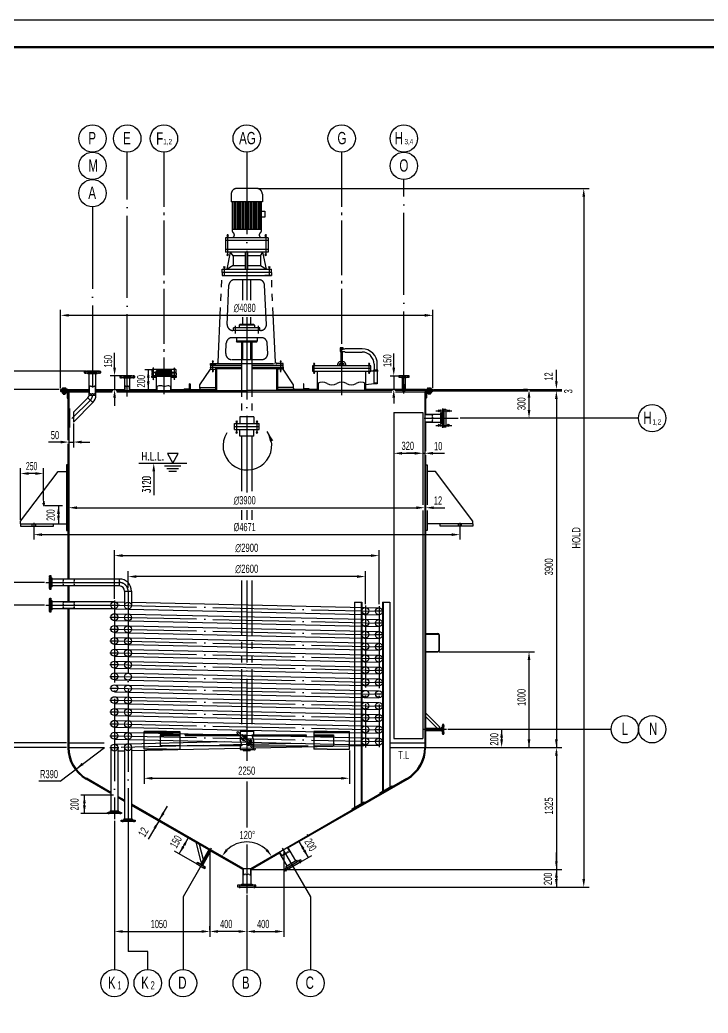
# Model space of a CAD drawing. Extents: x 7203 to 32733, y 57887 to 76007.
# Drawn here: x 11206 to 18748, y 64964 to 75857 of the extents above; entities that cross this region are included whole.
import ezdxf
from ezdxf.enums import TextEntityAlignment as Align

# ---------------------------------------------------------------- set-up
doc = ezdxf.new("R2010")
doc.units = 0
doc.header["$LTSCALE"] = 30
for name, pattern in [('CENTER', [25, 20, -2, 1, -2]), ('DASHDOT-M', [36, 30, -3, 0, -3]), ('PHANTOM', [32.5, 20, -2.5, 2.5, -2.5, 2.5, -2.5])]:
    doc.linetypes.add(name, pattern=pattern)
doc.layers.get('0').update_dxf_attribs({"linetype": 'CONTINUOUS'})
for name, color, linetype in [('CENTER', 1, 'CENTER'), ('CONT', 4, 'CONTINUOUS'), ('DIM', 7, 'CONTINUOUS'), ('PHANTOM', 3, 'PHANTOM')]:
    doc.layers.add(name, color=color, linetype=linetype)
doc.styles.add('HZ', font='ced.shx', dxfattribs={"width": 0.7, "height": 90, "bigfont": 'hz.shx'})
doc.styles.get("Standard").update_dxf_attribs({"font": 'simplex.shx', "width": 0.75})

# ---------------------------------------------------------------- blocks, each defined once
blk = doc.blocks.new('NUT')
at = {"color": 4, "linetype": 'Continuous'}
for p, q in [((-0.89, 0.65), (-0.89, 0.15)), ((0.67, 0.8), (-0.67, 0.8)), ((-0.44, 0.15), (-0.44, 0.65)), ((0.44, 0.15), (0.44, 0.65)), ((0.88, 0.15), (0.88, 0.65)), ((-0.67, 0), (0.67, 0))]:
    blk.add_line(p, q, dxfattribs=at)
at = {"color": 1, "linetype": 'DASHDOT-M'}
blk.add_line((0, -0.19), (0, 1), dxfattribs=at)
at = {"color": 4, "linetype": 'Continuous'}
for centre, radius, start, end in [((-0.66, 0.56), 0.236, 20.6783, 159.3217), ((-0.66, 0.24), 0.236, 200.6783, 339.3217), ((0, 0.08), 0.717, 51.9181, 128.0819), ((0, 0.72), 0.717, 231.9181, 308.0819), ((0.66, 0.56), 0.236, 20.6783, 159.3217), ((0.66, 0.24), 0.236, 200.6783, 339.3217)]:
    blk.add_arc(centre, radius, start, end, dxfattribs=at)

msp = doc.modelspace()

# ---------------------------------------------------------------- linework, layer by layer
at = {"color": 1, "linetype": 'DASHDOT-M'}
for p, q in [((12383, 71728), (12383, 74406)), ((13692, 74406), (13692, 72784)), ((15414, 71760), (15414, 74106)), ((13692, 72595), (13692, 70674)), ((11692, 71827), (11692, 71747)), ((15692, 71827), (15692, 71747)), ((15765, 71569), (15941, 71569)), ((15635, 71489), (16010, 71489)), ((15765, 71409), (15941, 71409)), ((11454, 70555), (11480, 70555)), ((13692, 70481), (13692, 70373)), ((11359, 70340), (11359, 70159)), ((16026, 70340), (16026, 70159)), ((11553, 69751), (11525, 69751)), ((11491, 69687), (12297, 69687)), ((11553, 69624), (11525, 69624)), ((13692, 69710), (13692, 67714)), ((11553, 69501), (11525, 69501)), ((12392, 69592), (12392, 66990)), ((11491, 69437), (12301, 69437)), ((12242, 69490), (12242, 67090)), ((14992, 69435), (14992, 67878)), ((15142, 69429), (15142, 67881)), ((11553, 69374), (11525, 69374)), ((12192, 69307), (12292, 69307)), ((15192, 69372), (15092, 69372)), ((12192, 69177), (12292, 69177)), ((15192, 69242), (15092, 69242)), ((15192, 69112), (15092, 69112)), ((12192, 69047), (12292, 69047)), ((15192, 68982), (15092, 68982)), ((12192, 68917), (12292, 68917)), ((15192, 68852), (15092, 68852)), ((12192, 68787), (12292, 68787)), ((12192, 68657), (12292, 68657)), ((15192, 68722), (15092, 68722)), ((12192, 68527), (12292, 68527)), ((15192, 68592), (15092, 68592)), ((15192, 68462), (15092, 68462)), ((12192, 68397), (12292, 68397)), ((15192, 68332), (15092, 68332)), ((12192, 68267), (12292, 68267)), ((15192, 68202), (15092, 68202)), ((12192, 68137), (12292, 68137)), ((15828, 68115), (15860, 68115)), ((12192, 68007), (12292, 68007)), ((15192, 68072), (15092, 68072)), ((15631, 68077), (15881, 68077)), ((15828, 68040), (15860, 68040)), ((11732, 67877), (12132, 67877)), ((12192, 67877), (12292, 67877)), ((15192, 67942), (15092, 67942)), ((15260, 67877), (15642, 67877)), ((13692, 67503), (13692, 66999)), ((12179, 67173), (12179, 67145)), ((12306, 67173), (12306, 67145)), ((12329, 67086), (12329, 67058)), ((12456, 67086), (12456, 67058)), ((13302, 66775), (12994, 66241)), ((13692, 66815), (13692, 66278)), ((14082, 66775), (14390, 66241)), ((13167, 66615), (13151, 66587)), ((13232, 66577), (13216, 66550)), ((14105, 66555), (14125, 66520)), ((14261, 66645), (14281, 66610))]:
    msp.add_line(p, q, dxfattribs=at)
at = {"color": 4, "linetype": 'Continuous'}
for p, q in [((11652, 71804), (11652, 71785)), ((11732, 71804), (11652, 71804)), ((11678, 71792), (11652, 71792)), ((11678, 71789), (11652, 71789)), ((11671, 71816), (11671, 71804)), ((11671, 71804), (11713, 71804)), ((11708, 71820), (11676, 71820)), ((11678, 71781), (11678, 71804)), ((11680, 71781), (11680, 71804)), ((11704, 71795), (11680, 71795)), ((11682, 71804), (11682, 71816)), ((11703, 71804), (11703, 71816)), ((11704, 71804), (11704, 71781)), ((11706, 71804), (11706, 71781)), ((11732, 71792), (11706, 71792)), ((11732, 71789), (11706, 71789)), ((11713, 71804), (11713, 71816)), ((11732, 71804), (11964, 71804)), ((11732, 71709), (11732, 71792)), ((11732, 71792), (11964, 71792)), ((12040, 71804), (12355, 71804)), ((12040, 71792), (12224, 71792)), ((12263, 71792), (12383, 71792)), ((12383, 71792), (13692, 71792)), ((12412, 71804), (12705, 71804)), ((12864, 71804), (13352, 71804)), ((13179, 71824), (13352, 71824)), ((15290, 71792), (13692, 71792)), ((14205, 71824), (14032, 71824)), ((14467, 71804), (14032, 71804)), ((15398, 71804), (14997, 71804)), ((15652, 71792), (15316, 71792)), ((15652, 71804), (15430, 71804)), ((15652, 71804), (15732, 71804)), ((15652, 71792), (15652, 71534)), ((15652, 71792), (15678, 71792)), ((15652, 71709), (15652, 71789)), ((15652, 71789), (15678, 71789)), ((15671, 71804), (15671, 71816)), ((15713, 71804), (15671, 71804)), ((15676, 71820), (15708, 71820)), ((15678, 71804), (15678, 71781)), ((15680, 71804), (15680, 71781)), ((15680, 71795), (15704, 71795)), ((15682, 71804), (15682, 71816)), ((15703, 71804), (15703, 71816)), ((15704, 71781), (15704, 71804)), ((15706, 71781), (15706, 71804)), ((15706, 71792), (15732, 71792)), ((15706, 71789), (15732, 71789)), ((15713, 71816), (15713, 71804)), ((15732, 71804), (15732, 71785)), ((11656, 71781), (11720, 71781)), ((11671, 71778), (11671, 71766)), ((11708, 71781), (11676, 71781)), ((11676, 71762), (11708, 71762)), ((11680, 71756), (11680, 71762)), ((11704, 71756), (11680, 71756)), ((11680, 71756), (11682, 71754)), ((11682, 71778), (11682, 71766)), ((11682, 71754), (11703, 71754)), ((11703, 71778), (11703, 71766)), ((11703, 71754), (11704, 71756)), ((11704, 71762), (11704, 71756)), ((11713, 71766), (11713, 71778)), ((11724, 71777), (11724, 71713)), ((11728, 71709), (11732, 71709)), ((11732, 71777), (11732, 71248)), ((11732, 71777), (11964, 71777)), ((11742, 71777), (11742, 69725)), ((11964, 71742), (12040, 71742)), ((12040, 71777), (12219, 71777)), ((12267, 71777), (12383, 71777)), ((12383, 71777), (15283, 71777)), ((15322, 71777), (15652, 71777)), ((15642, 71777), (15642, 71484)), ((15656, 71709), (15652, 71709)), ((15660, 71777), (15660, 71713)), ((15728, 71781), (15664, 71781)), ((15671, 71766), (15671, 71778)), ((15676, 71781), (15708, 71781)), ((15708, 71762), (15676, 71762)), ((15680, 71762), (15680, 71756)), ((15682, 71754), (15680, 71756)), ((15680, 71756), (15704, 71756)), ((15682, 71778), (15682, 71766)), ((15703, 71754), (15682, 71754)), ((15703, 71778), (15703, 71766)), ((15704, 71756), (15703, 71754)), ((15704, 71756), (15704, 71762)), ((15713, 71778), (15713, 71766)), ((11750, 71596), (11750, 71386)), ((15816, 71582), (15791, 71557)), ((15791, 71582), (15816, 71557)), ((15849, 71589), (15832, 71589)), ((15832, 71589), (15832, 71389)), ((15849, 71389), (15849, 71589)), ((15855, 71389), (15855, 71589)), ((15855, 71589), (15872, 71589)), ((15872, 71589), (15872, 71389)), ((15915, 71582), (15891, 71557)), ((15891, 71582), (15915, 71557)), ((11792, 71554), (11792, 71446)), ((15303, 71551), (15303, 67977)), ((15303, 71551), (15623, 71551)), ((15623, 71551), (15623, 70537)), ((15642, 71534), (15818, 71534)), ((15642, 71530), (15728, 71530)), ((15642, 71484), (15642, 67877)), ((15818, 71547), (15827, 71548)), ((15818, 71432), (15818, 71547)), ((15832, 71430), (15832, 71548)), ((15852, 71558), (15849, 71558)), ((15852, 71420), (15852, 71558)), ((15852, 71420), (15852, 71558)), ((15852, 71558), (15855, 71558)), ((15642, 71449), (15728, 71449)), ((15642, 71445), (15818, 71445)), ((15652, 71445), (15652, 71127)), ((15791, 71397), (15816, 71422)), ((15816, 71397), (15791, 71422)), ((15818, 71432), (15827, 71431)), ((15832, 71389), (15849, 71389)), ((15849, 71420), (15852, 71420)), ((15855, 71420), (15852, 71420)), ((15872, 71389), (15855, 71389)), ((15891, 71397), (15915, 71422)), ((15915, 71397), (15891, 71422)), ((11732, 71207), (11732, 69725)), ((15652, 71085), (15652, 68090)), ((11716, 70976), (11716, 70256)), ((11732, 70976), (11716, 70976)), ((15652, 70976), (15668, 70976)), ((15668, 70976), (15668, 70537)), ((11214, 70360), (11624, 70904)), ((11624, 70904), (11716, 70904)), ((15761, 70904), (15668, 70904)), ((16171, 70360), (15761, 70904)), ((11464, 70580), (11464, 70530)), ((11464, 70580), (11470, 70580)), ((11464, 70530), (11470, 70530)), ((11470, 70580), (11470, 70530)), ((15623, 70476), (15623, 67977)), ((15668, 70476), (15668, 70256)), ((11214, 70330), (11214, 70360)), ((11214, 70330), (11716, 70330)), ((11214, 70330), (11214, 70304)), ((11214, 70304), (11574, 70304)), ((11341, 70304), (11341, 70330)), ((11377, 70330), (11377, 70304)), ((11574, 70304), (11574, 70330)), ((16171, 70330), (15668, 70330)), ((15811, 70304), (15811, 70330)), ((16171, 70304), (15811, 70304)), ((16008, 70330), (16008, 70304)), ((16044, 70304), (16044, 70330)), ((16171, 70330), (16171, 70360)), ((16171, 70330), (16171, 70304)), ((11716, 70256), (11732, 70256)), ((15668, 70256), (15652, 70256)), ((11532, 69743), (11534, 69743)), ((11532, 69632), (11532, 69743)), ((11534, 69765), (11546, 69765)), ((11534, 69610), (11534, 69765)), ((11546, 69765), (11546, 69610)), ((11546, 69638), (11546, 69737)), ((11559, 69735), (11550, 69736)), ((11559, 69639), (11559, 69735)), ((12297, 69725), (11559, 69725)), ((11800, 69722), (11680, 69722)), ((11534, 69632), (11532, 69632)), ((11546, 69610), (11534, 69610)), ((11559, 69639), (11550, 69638)), ((12297, 69649), (11559, 69649)), ((11800, 69652), (11680, 69652)), ((11732, 69649), (11732, 69475)), ((11742, 69649), (11742, 69475)), ((11534, 69360), (11534, 69515)), ((11534, 69515), (11546, 69515)), ((11546, 69515), (11546, 69360)), ((12354, 69592), (12430, 69592)), ((11532, 69382), (11532, 69493)), ((11532, 69493), (11534, 69493)), ((11546, 69388), (11546, 69487)), ((11559, 69485), (11550, 69486)), ((11559, 69389), (11550, 69388)), ((11559, 69389), (11559, 69485)), ((12242, 69475), (11559, 69475)), ((12242, 69399), (11559, 69399)), ((11800, 69472), (11680, 69472)), ((11800, 69402), (11680, 69402)), ((11732, 69399), (11732, 67877)), ((11742, 69399), (11742, 67877)), ((11534, 69382), (11532, 69382)), ((11546, 69360), (11534, 69360)), ((15652, 69127), (15787, 69127)), ((15652, 69122), (15787, 69122)), ((15797, 69112), (15797, 68942)), ((15802, 69112), (15802, 68942)), ((15652, 68932), (15787, 68932)), ((15652, 68927), (15787, 68927)), ((15652, 68258), (15808, 68102)), ((15652, 68218), (15780, 68090)), ((15642, 68090), (15828, 68090)), ((15642, 68087), (15727, 68087)), ((15808, 68090), (15808, 68102)), ((15828, 68056), (15828, 68099)), ((15828, 68099), (15833, 68099)), ((15850, 68130), (15836, 68130)), ((15836, 68130), (15836, 68025)), ((15836, 68055), (15836, 68100)), ((15850, 68025), (15850, 68130)), ((15852, 68106), (15850, 68106)), ((15852, 68048), (15852, 68106)), ((15303, 67977), (15623, 67977)), ((15642, 68068), (15727, 68068)), ((15642, 68065), (15828, 68065)), ((15652, 68065), (15652, 67877)), ((15828, 68056), (15833, 68055)), ((15836, 68025), (15850, 68025)), ((15850, 68048), (15852, 68048)), ((11732, 67927), (12131, 67927)), ((12204, 67876), (12204, 67179)), ((12280, 67877), (12280, 67179)), ((12354, 67881), (12354, 67092)), ((12430, 67881), (12430, 67092)), ((15260, 67927), (15652, 67927)), ((12204, 67385), (11937, 67540)), ((13737, 66552), (15447, 67540)), ((12204, 67374), (11932, 67531)), ((14863, 67191), (15452, 67531)), ((15152, 67381), (15284, 67457)), ((12354, 67299), (12280, 67342)), ((12354, 67287), (12280, 67330)), ((13648, 66552), (12430, 67255)), ((13276, 66755), (12430, 67243)), ((14846, 67204), (14978, 67280)), ((12165, 67154), (12165, 67166)), ((12165, 67166), (12320, 67166)), ((12320, 67154), (12165, 67154)), ((12187, 67152), (12187, 67154)), ((12298, 67152), (12187, 67152)), ((12194, 67179), (12193, 67170)), ((12291, 67166), (12193, 67166)), ((12290, 67179), (12194, 67179)), ((12290, 67179), (12291, 67170)), ((12298, 67154), (12298, 67152)), ((12320, 67166), (12320, 67154)), ((14144, 66776), (14863, 67191)), ((12315, 67079), (12470, 67079)), ((12315, 67067), (12315, 67079)), ((12470, 67067), (12315, 67067)), ((12337, 67065), (12337, 67067)), ((12448, 67065), (12337, 67065)), ((12344, 67092), (12343, 67083)), ((12441, 67079), (12343, 67079)), ((12440, 67092), (12344, 67092)), ((12440, 67092), (12441, 67083)), ((12448, 67067), (12448, 67065)), ((12470, 67079), (12470, 67067)), ((13133, 66838), (13190, 66625)), ((13171, 66816), (13216, 66650)), ((14135, 66782), (14161, 66738)), ((14139, 66784), (14226, 66634)), ((13281, 66763), (13188, 66602)), ((13303, 66751), (13210, 66590)), ((13284, 66762), (13242, 66689)), ((13300, 66752), (13258, 66679)), ((13648, 66540), (13298, 66742)), ((13737, 66540), (14050, 66722)), ((14045, 66730), (14132, 66580)), ((14049, 66732), (14075, 66688)), ((13150, 66615), (13143, 66603)), ((13143, 66603), (13234, 66551)), ((13241, 66563), (13150, 66615)), ((13163, 66592), (13162, 66590)), ((13162, 66590), (13212, 66561)), ((13176, 66600), (13215, 66578)), ((13180, 66607), (13178, 66603)), ((13180, 66607), (13218, 66585)), ((13198, 66620), (13190, 66625)), ((13212, 66561), (13213, 66563)), ((13218, 66585), (13216, 66581)), ((13234, 66551), (13241, 66563)), ((14283, 66646), (14093, 66536)), ((14101, 66522), (14292, 66632)), ((14120, 66573), (14238, 66641)), ((14120, 66573), (14125, 66561)), ((14127, 66556), (14249, 66626)), ((14130, 66535), (14266, 66614)), ((14238, 66641), (14245, 66631)), ((14266, 66614), (14265, 66616)), ((14292, 66632), (14283, 66646)), ((14093, 66536), (14101, 66522)), ((14128, 66537), (14130, 66535))]:
    msp.add_line(p, q, dxfattribs=at)
at = {"color": 7, "linetype": 'Continuous'}
for p, q in [((11682, 71781), (11682, 71795)), ((11703, 71795), (11703, 71781)), ((15682, 71795), (15682, 71781)), ((15703, 71781), (15703, 71795)), ((11682, 71756), (11682, 71762)), ((11703, 71762), (11703, 71756)), ((15682, 71762), (15682, 71756)), ((15703, 71756), (15703, 71762))]:
    msp.add_line(p, q, dxfattribs=at)
at = {"color": 4, "linetype": 'Continuous'}
for centre, radius, start, end in [((11656, 71785), 4, 180, 270), ((11676, 71814), 5.58, 17.944, 162.056), ((11692, 71803), 16.5, 50.0429, 129.9571), ((11708, 71814), 5.58, 17.944, 162.056), ((15676, 71814), 5.58, 17.944, 162.056), ((15692, 71803), 16.5, 50.0429, 129.9571), ((15708, 71814), 5.58, 17.944, 162.056), ((15728, 71785), 4, 270, 0), ((11676, 71776), 5.68, 20.6783, 159.3217), ((11676, 71768), 5.68, 200.6783, 339.3217), ((11692, 71764), 17.2, 51.9181, 128.0819), ((11692, 71779), 17.2, 231.9181, 308.0819), ((11708, 71776), 5.68, 20.6783, 159.3217), ((11708, 71768), 5.68, 200.6783, 339.3217), ((11720, 71777), 4, 0, 90), ((11728, 71713), 4, 180, 270), ((15656, 71713), 4, 270, 0), ((15664, 71777), 4, 90, 180), ((15676, 71776), 5.68, 20.6783, 159.3217), ((15676, 71768), 5.68, 200.6783, 339.3217), ((15692, 71764), 17.2, 51.9181, 128.0819), ((15692, 71779), 17.2, 231.9181, 308.0819), ((15708, 71776), 5.68, 20.6783, 159.3217), ((15708, 71768), 5.68, 200.6783, 339.3217), ((15826, 71554), 6, 276, 0), ((15826, 71425), 6, 0, 84), ((11550, 69740), 4.22, 180, 264), ((11550, 69634), 4.22, 96, 180), ((11550, 69490), 4.22, 180, 264), ((11550, 69384), 4.22, 96, 180), ((15787, 69112), 15, 0, 90), ((15787, 69112), 10, 0, 90), ((15787, 68942), 10, 270, 0), ((15787, 68942), 15, 270, 0), ((15832, 68103), 4, 276, 0), ((15832, 68051), 4, 0, 84), ((12132, 67877), 400, 180, 240), ((12132, 67877), 390, 180, 240), ((15252, 67877), 390, 300, 0), ((15252, 67877), 400, 300, 0), ((12189, 67170), 4.22, 270, 354), ((12295, 67170), 4.22, 186, 270), ((12339, 67084), 4.22, 270, 354), ((12445, 67084), 4.22, 186, 270), ((13175, 66606), 4, 240, 324), ((13220, 66580), 4, 156, 240), ((14120, 66559), 6, 300, 24), ((14250, 66634), 6, 216, 300)]:
    msp.add_arc(centre, radius, start, end, dxfattribs=at)
at = {"color": 7, "linetype": 'Continuous'}
for centre, radius, start, end in [((15740, 71507), 16.2, 146.6015, 213.3985), ((15740, 71471), 16.2, 146.6015, 213.3985), ((15713, 71525), 16.2, 326.6015, 33.3985), ((15713, 71489), 16.2, 326.6015, 33.3985), ((15713, 71454), 16.2, 326.6015, 33.3985), ((11693, 69718), 13.8, 146.6015, 213.3985), ((11813, 69718), 13.8, 146.6015, 213.3985), ((11693, 69687), 13.8, 146.6015, 213.3985), ((11693, 69657), 13.8, 146.6015, 213.3985), ((11670, 69702), 13.8, 326.6015, 33.3985), ((11670, 69672), 13.8, 326.6015, 33.3985), ((11813, 69687), 13.8, 146.6015, 213.3985), ((11813, 69657), 13.8, 146.6015, 213.3985), ((11790, 69702), 13.8, 326.6015, 33.3985), ((11790, 69672), 13.8, 326.6015, 33.3985), ((11693, 69468), 13.8, 146.6015, 213.3985), ((11693, 69437), 13.8, 146.6015, 213.3985), ((11693, 69407), 13.8, 146.6015, 213.3985), ((11670, 69452), 13.8, 326.6015, 33.3985), ((11670, 69422), 13.8, 326.6015, 33.3985), ((11813, 69468), 13.8, 146.6015, 213.3985), ((11813, 69437), 13.8, 146.6015, 213.3985), ((11813, 69407), 13.8, 146.6015, 213.3985), ((11790, 69452), 13.8, 326.6015, 33.3985), ((11790, 69422), 13.8, 326.6015, 33.3985), ((15730, 68082), 4.54, 146.6015, 213.3985), ((15722, 68087), 4.54, 326.6015, 33.3985), ((15722, 68077), 4.54, 326.6015, 33.3985), ((15730, 68072), 4.54, 146.6015, 213.3985), ((15722, 68067), 4.54, 326.6015, 33.3985), ((13243, 66693), 4.54, 206.6015, 273.3985), ((13244, 66684), 4.54, 26.6015, 93.3985), ((13252, 66688), 4.54, 206.6015, 273.3985), ((13253, 66679), 4.54, 26.6015, 93.3985), ((13261, 66683), 4.54, 206.6015, 273.3985), ((14071, 66707), 19.6, 266.6015, 333.3985), ((14106, 66689), 19.6, 86.6015, 153.3985), ((14109, 66729), 19.6, 266.6015, 333.3985), ((14144, 66711), 19.6, 86.6015, 153.3985), ((14146, 66750), 19.6, 266.6015, 333.3985)]:
    msp.add_arc(centre, radius, start, end, dxfattribs=at)
at = {"color": 4, "linetype": 'Continuous'}
for points in [[(11732, 71777), (11742, 71777), (11732, 71787)], [(15652, 71777), (15642, 71777), (15652, 71787)]]:
    msp.add_solid(points, dxfattribs=at)
at = {"layer": 'CENTER'}
for p, q in [((12785, 74406), (12785, 71751)), ((14732, 74406), (14732, 71740)), ((13321, 71995), (13321, 72122)), ((14064, 71995), (14064, 72122))]:
    msp.add_line(p, q, dxfattribs=at)
at = {"layer": 'CONT', "color": 4, "linetype": 'Continuous'}
for p, q in [((14715, 72245), (14715, 72219)), ((14765, 72245), (14715, 72245)), ((14715, 72219), (14765, 72219)), ((14722, 72219), (14722, 72079)), ((14742, 72079), (14742, 72219)), ((14770, 72250), (14765, 72245)), ((14765, 72219), (14770, 72214)), ((14955, 72250), (14770, 72250)), ((14770, 72214), (14955, 72214)), ((12655, 72022), (12652, 72019)), ((12652, 72019), (12652, 71992)), ((12914, 72022), (12655, 72022)), ((12709, 72012), (12699, 72022)), ((12709, 71997), (12709, 72012)), ((12859, 72012), (12709, 72012)), ((12869, 72022), (12859, 72012)), ((12859, 72012), (12859, 71997)), ((12917, 72019), (12914, 72022)), ((12917, 71992), (12917, 72019)), ((14412, 72062), (14412, 72038)), ((15052, 72062), (14412, 72062)), ((14412, 72038), (15052, 72038)), ((14412, 72035), (14412, 72005)), ((15052, 72035), (14412, 72035)), ((14412, 72005), (15052, 72005)), ((14439, 72088), (14425, 72078)), ((14425, 72088), (14439, 72078)), ((14467, 71792), (14467, 72005)), ((14997, 71792), (14997, 72005)), ((15025, 72088), (15039, 72078)), ((15039, 72088), (15025, 72078)), ((15052, 72038), (15052, 72062)), ((15052, 72005), (15052, 72035)), ((15132, 72005), (15052, 72005)), ((15130, 72015), (15080, 72015)), ((15080, 72015), (15080, 72005)), ((15080, 72005), (15085, 72005)), ((15125, 72005), (15085, 72005)), ((15085, 72005), (15085, 71875)), ((15087, 72082), (15087, 72015)), ((15123, 72015), (15123, 72082)), ((15125, 72005), (15130, 72005)), ((15125, 71875), (15125, 72005)), ((15130, 72005), (15130, 72015)), ((12652, 71992), (12697, 71992)), ((12652, 71987), (12652, 71957)), ((12695, 71987), (12652, 71987)), ((12652, 71957), (12704, 71957)), ((12652, 71951), (12683, 71951)), ((12652, 71934), (12652, 71951)), ((12705, 71934), (12652, 71934)), ((12683, 71951), (12683, 71957)), ((12683, 71957), (12885, 71957)), ((12683, 71954), (12885, 71954)), ((12695, 72000), (12695, 71992)), ((12872, 72000), (12695, 72000)), ((12695, 71959), (12695, 71987)), ((12872, 71982), (12695, 71982)), ((12695, 71979), (12872, 71979)), ((12704, 71959), (12695, 71959)), ((12702, 71997), (12697, 71992)), ((12697, 71992), (12697, 71987)), ((12697, 71987), (12702, 71982)), ((12865, 71997), (12702, 71997)), ((12863, 71959), (12704, 71959)), ((12863, 71957), (12704, 71957)), ((12705, 71792), (12705, 71954)), ((12705, 71950), (12864, 71950)), ((12863, 71959), (12872, 71959)), ((12917, 71957), (12863, 71957)), ((12864, 71792), (12864, 71954)), ((12917, 71934), (12864, 71934)), ((12870, 71992), (12865, 71997)), ((12870, 71987), (12865, 71982)), ((12870, 71992), (12917, 71992)), ((12870, 71987), (12870, 71992)), ((12872, 71987), (12870, 71987)), ((12872, 71992), (12872, 72000)), ((12872, 71987), (12917, 71987)), ((12872, 71959), (12872, 71987)), ((12885, 71957), (12885, 71951)), ((12885, 71951), (12917, 71951)), ((12917, 71987), (12917, 71957)), ((12917, 71951), (12917, 71934)), ((14425, 71993), (14439, 71983)), ((14439, 71993), (14425, 71983)), ((15025, 71993), (15039, 71983)), ((15039, 71993), (15025, 71983)), ((12709, 71792), (12709, 71838)), ((12859, 71792), (12859, 71835)), ((14479, 71792), (14479, 71876)), ((14986, 71792), (14986, 71876)), ((15087, 71865), (14997, 71855)), ((15085, 71875), (15125, 71875)), ((15087, 71865), (15087, 71875)), ((15123, 71865), (15087, 71865)), ((15123, 71875), (15123, 71865))]:
    msp.add_line(p, q, dxfattribs=at)
at = {"layer": 'CONT'}
for p, q in [((13328, 72115), (13313, 72105)), ((13314, 72115), (13328, 72106)), ((14071, 72115), (14056, 72106)), ((14057, 72115), (14071, 72105)), ((12674, 72035), (12664, 72028)), ((12664, 72034), (12674, 72028)), ((12904, 72038), (12894, 72031)), ((12894, 72037), (12904, 72031)), ((13179, 71856), (13294, 72027)), ((13328, 72013), (13313, 72003)), ((13314, 72013), (13328, 72004)), ((14071, 72013), (14056, 72004)), ((14057, 72013), (14071, 72003)), ((14205, 71856), (14090, 72027)), ((12664, 71919), (12674, 71913)), ((12674, 71919), (12664, 71913)), ((12904, 71922), (12894, 71915)), ((12894, 71922), (12904, 71916)), ((13179, 71817), (13179, 71856)), ((13179, 71817), (13179, 71804)), ((14205, 71817), (14205, 71856)), ((14205, 71817), (14205, 71804))]:
    msp.add_line(p, q, dxfattribs=at)
at = {"layer": 'CONT', "color": 1, "linetype": 'DASHDOT-M'}
for p, q in [((12669, 71910), (12669, 72044)), ((12899, 71910), (12899, 72043)), ((14432, 71975), (14432, 72095)), ((15032, 71975), (15032, 72095))]:
    msp.add_line(p, q, dxfattribs=at)
at = {"layer": 'CONT', "color": 4, "linetype": 'Continuous'}
for centre, radius, start, end in [((14955, 72082), 168, 360, 90), ((14732, 72063), 50, 101.5251, 181.1553), ((14732, 72063), 50, 358.8447, 78.4749), ((14955, 72082), 132, 0, 90), ((14732, 72064), 30, 109.3737, 183.2461), ((14732, 72079), 10, 180, 0), ((14732, 72064), 30, 356.7539, 70.6263)]:
    msp.add_arc(centre, radius, start, end, dxfattribs=at)
at = {"layer": 'DIM'}
for p, q in [((7353, 75857), (32583, 75857)), ((13917, 71342), (13957, 71256)), ((12942, 71101), (12822, 71101)), ((12822, 71101), (12882, 70997)), ((12882, 70997), (12942, 71101)), ((12511, 70997), (13034, 70997)), ((12790, 70967), (12971, 70967)), ((12815, 70937), (12946, 70937)), ((12673, 70907), (12673, 70644)), ((12840, 70907), (12921, 70907))]:
    msp.add_line(p, q, dxfattribs=at)
at = {"layer": 'DIM', "linetype": 'Continuous'}
for p, q in [((13815, 74008), (17445, 74008)), ((17385, 73918), (17385, 66436)), ((11652, 71819), (11652, 72677)), ((15732, 71819), (15732, 72677)), ((11742, 72617), (15642, 72617)), ((12244, 72044), (12244, 72206)), ((15303, 72044), (15303, 72199)), ((11926, 72004), (10205, 72004)), ((12577, 72022), (12653, 72022)), ((12613, 72019), (12613, 71804)), ((17085, 71894), (17085, 72019)), ((12330, 71954), (12195, 71954)), ((12244, 71954), (12244, 71804)), ((15263, 71954), (15377, 71954)), ((15303, 71954), (15303, 71804)), ((11637, 71804), (10205, 71804)), ((15738, 71804), (17145, 71804)), ((15738, 71792), (16771, 71792)), ((15738, 71789), (16771, 71789)), ((16770, 71804), (16725, 71804)), ((16799, 71792), (17145, 71792)), ((16799, 71789), (17145, 71789)), ((17085, 71789), (17085, 71804)), ((17100, 71789), (17145, 71789)), ((12244, 71714), (12244, 71624)), ((15303, 71714), (15303, 71649)), ((16785, 71579), (16785, 71714)), ((17085, 71699), (17085, 67877)), ((17085, 71699), (17085, 71609)), ((17985, 71489), (16032, 71489)), ((11792, 71431), (11792, 71167)), ((11652, 71227), (11521, 71227)), ((11742, 71227), (11792, 71227)), ((11882, 71227), (11972, 71227)), ((15393, 71104), (15533, 71104)), ((15533, 71104), (15443, 71104)), ((15623, 71104), (15642, 71104)), ((15732, 71104), (15858, 71104)), ((11214, 70375), (11214, 70942)), ((11464, 70587), (11464, 70942)), ((11374, 70882), (11284, 70882)), ((11477, 70530), (11673, 70530)), ((11629, 70530), (11629, 70330)), ((11832, 70507), (15552, 70507)), ((15742, 70507), (15861, 70507)), ((11449, 70212), (15936, 70212)), ((12242, 69509), (12242, 70042)), ((15142, 69449), (15142, 70042)), ((12332, 69982), (15052, 69982)), ((12392, 69628), (12392, 69812)), ((14902, 69752), (12482, 69752)), ((14992, 69450), (14992, 69812)), ((11476, 69687), (9902, 69687)), ((11476, 69437), (9651, 69437)), ((15802, 68927), (16845, 68927)), ((16785, 67877), (16785, 68837)), ((15896, 68077), (17685, 68077)), ((16485, 68077), (16485, 67927)), ((11717, 67877), (10205, 67877)), ((11717, 67927), (10505, 67927)), ((15646, 67877), (16545, 67877)), ((16500, 67877), (16845, 67877)), ((16800, 67877), (17145, 67877)), ((17100, 67877), (17145, 67877)), ((12567, 67846), (12567, 67480)), ((14817, 67846), (14817, 67480)), ((17085, 67837), (17085, 66540)), ((12657, 67540), (14727, 67540)), ((12232, 67354), (11873, 67354)), ((11913, 67152), (11913, 67354)), ((12177, 67152), (11873, 67152)), ((12242, 67075), (12242, 65444)), ((12952, 66711), (13052, 66885)), ((14367, 66672), (14267, 66845)), ((13149, 66597), (12900, 66741)), ((13287, 66734), (13287, 65800)), ((14097, 66734), (14097, 65800)), ((14279, 66621), (14406, 66694)), ((17085, 66636), (17085, 66726)), ((13737, 66540), (17145, 66540)), ((17085, 66546), (17085, 66346)), ((13784, 66346), (17145, 66346)), ((17100, 66346), (17445, 66346)), ((12994, 66241), (12994, 65444)), ((13692, 66263), (13692, 65444)), ((14390, 66241), (14390, 65444)), ((13287, 65875), (13287, 65920)), ((12332, 65860), (13197, 65860)), ((13602, 65860), (13377, 65860)), ((13782, 65860), (14007, 65860))]:
    msp.add_line(p, q, dxfattribs=at)
at = {"layer": 'DIM', "color": 1, "linetype": 'DASHDOT-M'}
for p, q in [((12002, 73806), (12002, 71742)), ((11930, 71977), (11930, 72013)), ((12075, 71977), (12075, 72013)), ((12315, 71925), (12315, 71961)), ((12452, 71925), (12452, 71961)), ((15372, 71930), (15372, 71962)), ((15457, 71930), (15457, 71962)), ((11776, 71484), (11979, 71687)), ((12242, 69437), (15142, 69372)), ((12242, 69307), (15142, 69242)), ((12242, 69177), (15142, 69112)), ((12242, 69047), (15142, 68982)), ((12242, 68917), (15142, 68852)), ((12242, 68787), (15142, 68722)), ((12242, 68657), (15142, 68592)), ((12242, 68527), (15142, 68462)), ((12242, 68397), (15142, 68332)), ((12242, 68267), (15142, 68202)), ((12242, 68137), (15142, 68072)), ((12242, 68007), (15142, 67942)), ((14294, 67923), (12164, 67876)), ((13612, 66376), (13612, 66336)), ((13772, 66376), (13772, 66336))]:
    msp.add_line(p, q, dxfattribs=at)
at = {"layer": 'DIM', "color": 4, "linetype": 'Continuous'}
for p, q in [((12095, 72001), (11910, 72001)), ((11910, 72001), (11910, 71986)), ((12063, 72004), (11941, 72004)), ((11941, 72004), (11941, 72001)), ((12063, 72001), (12063, 72004)), ((12095, 71986), (12095, 72001)), ((13636, 72066), (13294, 72066)), ((13294, 72066), (13294, 72049)), ((13294, 72049), (13636, 72049)), ((13294, 72045), (13294, 72049)), ((13294, 72045), (13294, 72027)), ((13352, 72045), (13294, 72045)), ((13294, 72027), (13352, 72027)), ((13352, 71792), (13352, 72045)), ((13352, 72045), (13636, 72045)), ((13352, 72033), (13636, 72033)), ((13364, 71792), (13364, 72033)), ((14090, 72066), (13748, 72066)), ((13748, 72049), (14090, 72049)), ((13748, 72045), (14032, 72045)), ((13748, 72033), (14032, 72033)), ((14020, 71792), (14020, 72033)), ((14032, 71792), (14032, 72049)), ((14032, 72045), (14090, 72045)), ((14090, 72027), (14032, 72027)), ((14090, 72049), (14090, 72066)), ((14090, 72049), (14090, 72045)), ((14090, 72045), (14090, 72027)), ((11910, 71986), (12095, 71986)), ((12054, 71986), (11950, 71986)), ((11951, 71974), (11951, 71981)), ((12053, 71974), (11951, 71974)), ((11964, 71742), (11964, 71974)), ((12040, 71742), (12040, 71974)), ((12053, 71974), (12054, 71981)), ((12466, 71951), (12301, 71951)), ((12301, 71951), (12301, 71936)), ((12301, 71936), (12466, 71936)), ((12434, 71954), (12332, 71954)), ((12332, 71954), (12332, 71951)), ((12425, 71936), (12341, 71936)), ((12342, 71928), (12341, 71936)), ((12425, 71928), (12342, 71928)), ((12355, 71792), (12355, 71928)), ((12412, 71792), (12412, 71928)), ((12425, 71928), (12425, 71936)), ((12425, 71936), (12466, 71936)), ((12434, 71951), (12434, 71954)), ((12466, 71936), (12466, 71951)), ((15472, 71952), (15357, 71952)), ((15357, 71952), (15357, 71938)), ((15357, 71938), (15472, 71938)), ((15448, 71954), (15380, 71954)), ((15380, 71954), (15380, 71952)), ((15440, 71938), (15388, 71938)), ((15389, 71930), (15388, 71935)), ((15439, 71930), (15389, 71930)), ((15398, 71792), (15398, 71930)), ((15430, 71792), (15430, 71930)), ((15439, 71930), (15440, 71935)), ((15448, 71952), (15448, 71954)), ((15472, 71938), (15472, 71952)), ((11968, 71757), (11968, 71841)), ((12036, 71757), (12036, 71841)), ((12359, 71792), (12359, 71841)), ((12408, 71792), (12408, 71841)), ((13008, 71804), (13008, 71807)), ((13071, 71804), (13008, 71804)), ((13011, 71811), (13062, 71811)), ((13065, 71814), (13065, 71864)), ((13068, 71867), (13071, 71867)), ((13071, 71867), (13071, 71804)), ((14316, 71867), (14313, 71867)), ((14313, 71867), (14313, 71804)), ((14313, 71804), (14376, 71804)), ((14319, 71814), (14319, 71864)), ((14373, 71811), (14323, 71811)), ((14376, 71804), (14376, 71807)), ((15398, 71792), (15402, 71792)), ((15398, 71792), (15402, 71792)), ((15402, 71792), (15402, 71858)), ((15427, 71792), (15427, 71858)), ((11792, 71554), (11952, 71714)), ((11952, 71714), (12006, 71660)), ((11750, 71596), (11742, 71596)), ((11792, 71446), (12006, 71660)), ((11750, 71386), (11742, 71386)), ((12297, 69649), (12297, 69725)), ((12354, 69592), (12354, 69435)), ((12430, 69592), (12430, 69433)), ((12242, 69399), (15141, 69334)), ((12243, 69475), (12354, 69473)), ((12430, 69471), (15143, 69410)), ((14874, 69471), (14874, 67220)), ((14874, 69471), (14954, 69471)), ((14946, 69471), (14946, 67262)), ((14954, 69471), (14954, 67266)), ((15180, 69471), (15180, 67397)), ((15180, 69471), (15260, 69471)), ((15188, 69471), (15188, 67402)), ((15260, 69471), (15260, 67443)), ((12243, 69345), (15143, 69280)), ((12242, 69269), (15141, 69204)), ((12243, 69215), (15143, 69150)), ((12242, 69139), (15141, 69074)), ((12243, 69085), (15143, 69020)), ((12242, 69009), (15141, 68944)), ((12243, 68955), (15143, 68890)), ((12242, 68879), (15141, 68814)), ((12242, 68749), (15141, 68684)), ((12243, 68825), (15143, 68760)), ((12243, 68695), (15143, 68630)), ((12242, 68619), (15141, 68554)), ((12243, 68565), (15143, 68500)), ((12242, 68489), (15141, 68424)), ((12243, 68435), (15143, 68370)), ((12242, 68359), (15141, 68294)), ((12243, 68305), (15143, 68240)), ((12242, 68229), (15141, 68164)), ((12242, 68099), (15141, 68034)), ((12243, 68175), (15143, 68110)), ((12243, 68045), (15143, 67980)), ((12242, 67969), (15141, 67904)), ((12242, 67915), (13446, 67942)), ((12430, 67843), (15143, 67904)), ((12280, 67840), (12354, 67842)), ((15289, 67448), (15284, 67457)), ((15157, 67372), (15152, 67381)), ((14983, 67271), (14978, 67280)), ((14851, 67195), (14846, 67204)), ((14362, 66913), (14357, 66922)), ((13648, 66552), (13648, 66380)), ((13648, 66552), (13737, 66552)), ((13652, 66552), (13652, 66483)), ((13733, 66552), (13733, 66483)), ((13737, 66552), (13737, 66380)), ((13592, 66366), (13592, 66349)), ((13792, 66366), (13592, 66366)), ((13592, 66349), (13792, 66349)), ((13623, 66349), (13623, 66346)), ((13623, 66346), (13761, 66346)), ((13633, 66366), (13751, 66366)), ((13635, 66380), (13634, 66371)), ((13635, 66380), (13750, 66380)), ((13750, 66380), (13751, 66371)), ((13761, 66346), (13761, 66349)), ((13792, 66349), (13792, 66366))]:
    msp.add_line(p, q, dxfattribs=at)
at = {"layer": 'DIM', "color": 7, "linetype": 'Continuous'}
for p, q in [((11646, 67510), (12132, 67877)), ((11646, 67510), (11413, 67510)), ((12733, 67080), (12822, 67234)), ((12728, 67071), (12612, 66872)), ((12392, 66990), (12392, 65639)), ((12607, 65639), (12392, 65639)), ((12607, 65444), (12607, 65639))]:
    msp.add_line(p, q, dxfattribs=at)
at = {"layer": 'DIM', "const_width": 27}
msp.add_lwpolyline([(8103, 58337), (8103, 75557), (32283, 75557), (32283, 58337)], close=True, dxfattribs=at)
at = {"layer": 'DIM', "color": 7, "linetype": 'Continuous', "const_width": 1.5}
msp.add_lwpolyline([(17084, 71792, 1), (17086, 71792, 1)], format="xyb", close=True, dxfattribs=at)
at = {"layer": 'DIM', "color": 7, "linetype": 'Continuous'}
for centre in [(12002, 74556), (12383, 74556), (12785, 74556), (13692, 74556), (14732, 74556), (15414, 74556), (12002, 74256), (15414, 74256), (12002, 73956), (18135, 71489), (17835, 68077), (18135, 68077), (12242, 65294), (12607, 65294), (12994, 65294), (13692, 65294), (14390, 65294)]:
    msp.add_circle(centre, 150, dxfattribs=at)
at = {"layer": 'DIM', "color": 4, "linetype": 'Continuous'}
for centre in [(12242, 69437), (12392, 69434), (14992, 69376), (15142, 69372), (12242, 69307), (12392, 69304), (14992, 69246), (15142, 69242), (12242, 69177), (12392, 69174), (12242, 69047), (12392, 69044), (14992, 69116), (15142, 69112), (12242, 68917), (12392, 68914), (14992, 68986), (15142, 68982), (14992, 68856), (15142, 68852), (12242, 68787), (12392, 68784), (14992, 68726), (15142, 68722), (12242, 68657), (12392, 68654), (14992, 68596), (15142, 68592), (12242, 68527), (12392, 68524), (12242, 68397), (12392, 68394), (14992, 68466), (15142, 68462), (12242, 68267), (12392, 68264), (14992, 68336), (15142, 68332), (14992, 68206), (15142, 68202), (12242, 68137), (12392, 68134), (14992, 68076), (15142, 68072), (12242, 68007), (12392, 68004), (14992, 67946), (15142, 67942), (12242, 67877), (12392, 67881)]:
    msp.add_circle(centre, 38, dxfattribs=at)
for centre, radius, start, end in [((11945, 71980), 6, 6, 90), ((12060, 71980), 6, 90, 174), ((15384, 71934), 4, 6, 90), ((15444, 71934), 4, 90, 174), ((13011, 71807), 3.15, 90, 180), ((13062, 71814), 3.15, 270, 360), ((13068, 71864), 3.15, 90, 180), ((14316, 71864), 3.15, 0, 90), ((14323, 71814), 3.15, 180, 270), ((14373, 71807), 3.15, 0, 90), ((15412, 74224), 2432, 269.6643, 270.3357), ((11924, 71742), 40, 315, 0), ((11924, 71742), 116, 315, 0), ((12297, 69592), 133, 0, 90), ((12297, 69592), 57, 0, 90), ((13628, 66372), 6, 270, 354), ((13757, 66372), 6, 186, 270)]:
    msp.add_arc(centre, radius, start, end, dxfattribs=at)
at = {"layer": 'DIM', "color": 7, "linetype": 'Continuous'}
for centre, radius, start, end in [((11972, 71828), 13.8, 56.6015, 123.3985), ((11987, 71851), 13.8, 236.6015, 303.3985), ((12002, 71828), 13.8, 56.6015, 123.3985), ((12017, 71851), 13.8, 236.6015, 303.3985), ((12033, 71828), 13.8, 56.6015, 123.3985), ((12361, 71831), 10.4, 56.6015, 123.3985), ((12372, 71848), 10.4, 236.6015, 303.3985), ((12383, 71831), 10.4, 56.6015, 123.3985), ((12395, 71848), 10.4, 236.6015, 303.3985), ((12406, 71831), 10.4, 56.6015, 123.3985), ((14520, 71789), 96.3, 56.6015, 123.3985), ((14626, 71950), 96.3, 236.6015, 303.3985), ((14732, 71789), 96.3, 56.6015, 123.3985), ((14838, 71950), 96.3, 236.6015, 303.3985), ((14944, 71789), 96.3, 56.6015, 123.3985), ((15401, 71852), 5.81, 56.6015, 123.3985), ((15408, 71862), 5.81, 236.6015, 303.3985), ((15414, 71852), 5.81, 56.6015, 123.3985), ((15420, 71862), 5.81, 236.6015, 303.3985), ((15427, 71852), 5.81, 56.6015, 123.3985), ((11972, 71744), 13.8, 56.6015, 123.3985), ((11987, 71767), 13.8, 236.6015, 303.3985), ((12002, 71744), 13.8, 56.6015, 123.3985), ((12017, 71767), 13.8, 236.6015, 303.3985), ((12033, 71744), 13.8, 56.6015, 123.3985), ((13657, 66498), 16.2, 236.6015, 303.3985), ((13674, 66471), 16.2, 56.6015, 123.3985), ((13692, 66498), 16.2, 236.6015, 303.3985), ((13710, 66471), 16.2, 56.6015, 123.3985), ((13728, 66498), 16.2, 236.6015, 303.3985)]:
    msp.add_arc(centre, radius, start, end, dxfattribs=at)
at = {"layer": 'DIM', "color": 1, "linetype": 'DASHDOT-M'}
for centre, radius, start, end in [((11924, 71742), 78, 315, 0), ((12297, 69592), 95, 0, 90)]:
    msp.add_arc(centre, radius, start, end, dxfattribs=at)
at = {"layer": 'DIM'}
msp.add_arc((13699, 71188), 267, 147.9431, 35.337, dxfattribs=at)
at = {"layer": 'DIM', "linetype": 'Continuous'}
msp.add_arc((13692, 66526), 316, 46.393, 133.607, dxfattribs=at)
at = {"layer": 'DIM'}
msp.add_spline([(12864, 71833), (12828, 71844), (12797, 71835), (12749, 71845), (12705, 71836)], degree=3, dxfattribs=at)
at = {"layer": 'DIM', "linetype": 'Continuous'}
for points in [[(17370, 73918), (17400, 73918), (17385, 74008)], [(11742, 72632), (11742, 72602), (11652, 72617)], [(15642, 72632), (15642, 72602), (15732, 72617)], [(12229, 72044), (12259, 72044), (12244, 71954)], [(12598, 71932), (12628, 71932), (12613, 72022)], [(15288, 72044), (15318, 72044), (15303, 71954)], [(12598, 71894), (12628, 71894), (12613, 71804)], [(17070, 71894), (17100, 71894), (17085, 71804)], [(12229, 71714), (12259, 71714), (12244, 71804)], [(15288, 71714), (15318, 71714), (15303, 71804)], [(16770, 71714), (16800, 71714), (16785, 71804)], [(17070, 71699), (17100, 71699), (17085, 71789)], [(17070, 71699), (17100, 71699), (17085, 71789)], [(16770, 71579), (16800, 71579), (16785, 71489)], [(11652, 71242), (11652, 71212), (11742, 71227)], [(11882, 71242), (11882, 71212), (11792, 71227)], [(15393, 71119), (15393, 71089), (15303, 71104)], [(15533, 71119), (15533, 71089), (15623, 71104)], [(15533, 71119), (15533, 71089), (15623, 71104)], [(15732, 71119), (15732, 71089), (15642, 71104)], [(11304, 70897), (11304, 70867), (11214, 70882)], [(11374, 70897), (11374, 70867), (11464, 70882)], [(11614, 70440), (11644, 70440), (11629, 70530)], [(11832, 70522), (11832, 70492), (11742, 70507)], [(15552, 70522), (15552, 70492), (15642, 70507)], [(15552, 70522), (15552, 70492), (15642, 70507)], [(15742, 70522), (15742, 70492), (15652, 70507)], [(11614, 70420), (11644, 70420), (11629, 70330)], [(11449, 70227), (11449, 70197), (11359, 70212)], [(15936, 70227), (15936, 70197), (16026, 70212)], [(12332, 69997), (12332, 69967), (12242, 69982)], [(15052, 69997), (15052, 69967), (15142, 69982)], [(12482, 69767), (12482, 69737), (12392, 69752)], [(14902, 69767), (14902, 69737), (14992, 69752)], [(16770, 68837), (16800, 68837), (16785, 68927)], [(16470, 67987), (16500, 67987), (16485, 68077)], [(16470, 67967), (16500, 67967), (16485, 67877)], [(16770, 67967), (16800, 67967), (16785, 67877)], [(17070, 67967), (17100, 67967), (17085, 67877)], [(17070, 67787), (17100, 67787), (17085, 67877)], [(12657, 67555), (12657, 67525), (12567, 67540)], [(14727, 67555), (14727, 67525), (14817, 67540)], [(11898, 67264), (11928, 67264), (11913, 67354)], [(11898, 67242), (11928, 67242), (11913, 67152)], [(12994, 66814), (13019, 66799), (13052, 66885)], [(12984, 66797), (13009, 66782), (12952, 66711)], [(14325, 66774), (14299, 66759), (14267, 66845)], [(13486, 66746), (13463, 66764), (13419, 66684)], [(13922, 66764), (13898, 66746), (13966, 66684)], [(14335, 66757), (14309, 66742), (14367, 66672)], [(17070, 66630), (17100, 66630), (17085, 66540)], [(17070, 66630), (17100, 66630), (17085, 66540)], [(17070, 66450), (17100, 66450), (17085, 66540)], [(17070, 66436), (17100, 66436), (17085, 66346)], [(17370, 66436), (17400, 66436), (17385, 66346)], [(12332, 65875), (12332, 65845), (12242, 65860)], [(13197, 65875), (13197, 65845), (13287, 65860)], [(13377, 65875), (13377, 65845), (13287, 65860)], [(13602, 65875), (13602, 65845), (13692, 65860)], [(13782, 65875), (13782, 65845), (13692, 65860)], [(14007, 65875), (14007, 65845), (14097, 65860)]]:
    msp.add_solid(points, dxfattribs=at)
at = {"layer": 'DIM'}
for points in [[(13917, 71342), (13983, 71246), (13948, 71229)], [(12658, 70907), (12688, 70907), (12673, 70997)]]:
    msp.add_solid(points, dxfattribs=at)
at = {"layer": 'DIM', "color": 7, "linetype": 'Continuous'}
for points in [[(11821, 67642), (11884, 67709), (11902, 67685)], [(12733, 67080), (12765, 67166), (12791, 67151)], [(12728, 67071), (12670, 67001), (12696, 66986)]]:
    msp.add_solid(points, dxfattribs=at)
at = {"layer": 'PHANTOM'}
for p, q in [((13800, 74008), (13585, 74008)), ((13800, 74008), (13585, 74008)), ((13521, 73945), (13521, 73860)), ((13863, 73860), (13521, 73860)), ((13534, 73860), (13534, 73538)), ((13550, 73860), (13550, 73557)), ((13566, 73860), (13566, 73557)), ((13582, 73860), (13582, 73557)), ((13598, 73860), (13598, 73557)), ((13613, 73860), (13613, 73557)), ((13629, 73860), (13629, 73557)), ((13645, 73860), (13645, 73557)), ((13661, 73860), (13661, 73557)), ((13677, 73860), (13677, 73557)), ((13693, 73860), (13693, 73557)), ((13693, 73860), (13693, 73557)), ((13709, 73860), (13709, 73557)), ((13725, 73860), (13725, 73557)), ((13741, 73860), (13741, 73557)), ((13757, 73860), (13757, 73557)), ((13773, 73860), (13773, 73557)), ((13788, 73860), (13788, 73557)), ((13804, 73860), (13804, 73557)), ((13820, 73860), (13820, 73557)), ((13836, 73860), (13836, 73557)), ((13850, 73860), (13850, 73538)), ((13863, 73945), (13863, 73860)), ((13850, 73759), (13890, 73759)), ((13890, 73759), (13890, 73692)), ((13890, 73692), (13850, 73692)), ((13850, 73557), (13534, 73557)), ((13460, 73468), (13460, 73308)), ((13925, 73468), (13460, 73468)), ((13925, 73436), (13460, 73436)), ((13492, 73481), (13475, 73498)), ((13475, 73481), (13492, 73498)), ((13483, 73507), (13483, 73270)), ((13909, 73481), (13892, 73498)), ((13892, 73481), (13909, 73498)), ((13901, 73507), (13901, 73270)), ((13925, 73468), (13925, 73308)), ((13925, 73340), (13460, 73340)), ((13925, 73308), (13460, 73308)), ((13477, 73122), (13514, 73308)), ((13543, 73269), (13514, 73308)), ((13680, 73122), (13680, 73308)), ((13704, 73122), (13704, 73308)), ((13841, 73269), (13870, 73308)), ((13907, 73122), (13870, 73308)), ((13492, 73273), (13475, 73289)), ((13475, 73273), (13492, 73289)), ((13680, 73269), (13543, 73269)), ((13543, 73269), (13543, 73162)), ((13841, 73269), (13704, 73269)), ((13841, 73269), (13841, 73162)), ((13909, 73273), (13892, 73289)), ((13892, 73273), (13909, 73289)), ((13422, 73122), (13963, 73122)), ((13422, 73087), (13422, 73122)), ((13437, 73136), (13454, 73153)), ((13454, 73136), (13437, 73153)), ((13446, 73152), (13446, 73052)), ((13543, 73162), (13477, 73122)), ((13543, 73162), (13680, 73162)), ((13704, 73162), (13841, 73162)), ((13841, 73162), (13907, 73122)), ((13930, 73136), (13947, 73153)), ((13947, 73136), (13930, 73153)), ((13939, 73152), (13939, 73052)), ((13963, 73087), (13963, 73122)), ((13379, 72103), (13422, 73052)), ((13963, 73087), (13422, 73087)), ((13963, 73087), (13422, 73087)), ((13422, 73087), (13422, 73052)), ((13422, 73052), (13493, 73052)), ((13493, 73052), (13963, 73052)), ((13824, 73008), (13560, 73008)), ((13648, 72784), (13648, 73008)), ((13736, 72784), (13736, 73008)), ((13963, 73052), (13891, 73052)), ((13963, 73087), (13963, 73052)), ((14006, 72103), (13963, 73052)), ((13477, 72518), (13497, 72947)), ((13907, 72518), (13888, 72947)), ((13648, 72516), (13648, 72595)), ((13736, 72516), (13736, 72595)), ((13844, 72451), (13541, 72451)), ((13837, 72480), (13547, 72480)), ((13547, 72450), (13547, 72480)), ((13565, 72502), (13565, 72418)), ((13609, 72508), (13617, 72516)), ((13609, 72508), (13609, 72480)), ((13776, 72508), (13609, 72508)), ((13768, 72516), (13617, 72516)), ((13776, 72508), (13768, 72516)), ((13776, 72508), (13776, 72480)), ((13819, 72502), (13819, 72418)), ((13837, 72450), (13837, 72480)), ((13853, 72371), (13531, 72371)), ((13578, 72372), (13578, 72332)), ((13806, 72332), (13578, 72332)), ((13586, 72324), (13578, 72332)), ((13798, 72324), (13806, 72332)), ((13806, 72372), (13806, 72332)), ((13463, 72199), (13468, 72311)), ((13798, 72324), (13586, 72324)), ((13636, 72324), (13636, 71504)), ((13648, 72133), (13648, 72324)), ((13736, 72133), (13736, 72324)), ((13748, 72324), (13748, 71504)), ((13922, 72199), (13917, 72311)), ((13532, 72133), (13858, 72133)), ((13294, 72070), (13294, 72088)), ((13294, 72088), (13352, 72088)), ((13294, 72088), (13386, 72088)), ((13352, 72070), (13294, 72070)), ((13352, 72070), (13636, 72070)), ((13385, 72088), (13386, 72088)), ((13386, 72088), (14090, 72088)), ((13748, 72070), (14032, 72070)), ((13999, 72088), (13998, 72088)), ((14090, 72088), (14022, 72088)), ((14090, 72088), (14032, 72088)), ((14032, 72070), (14090, 72070)), ((14090, 72070), (14090, 72088)), ((13589, 71443), (13572, 71460)), ((13572, 71443), (13589, 71460)), ((13617, 71504), (13617, 71429)), ((13768, 71504), (13617, 71504)), ((13768, 71504), (13768, 71429)), ((13812, 71443), (13795, 71460)), ((13795, 71443), (13812, 71460)), ((13557, 71429), (13827, 71429)), ((13557, 71365), (13557, 71429)), ((13557, 71397), (13827, 71397)), ((13557, 71365), (13827, 71365)), ((13617, 71290), (13617, 71365)), ((13768, 71290), (13768, 71365)), ((13827, 71365), (13827, 71429)), ((13589, 71323), (13572, 71340)), ((13572, 71323), (13589, 71340)), ((13768, 71290), (13617, 71290)), ((13636, 71290), (13636, 70674)), ((13748, 71290), (13748, 70674)), ((13812, 71323), (13795, 71340)), ((13795, 71323), (13812, 71340)), ((13636, 70481), (13636, 70373)), ((13748, 70481), (13748, 70373)), ((13636, 69710), (13636, 68057)), ((13748, 69710), (13748, 68057)), ((12812, 68052), (12567, 68052)), ((12567, 67861), (12567, 68052)), ((12812, 68043), (12567, 68043)), ((12744, 68016), (12744, 67896)), ((12958, 68016), (12744, 68016)), ((12958, 68007), (12744, 68007)), ((12812, 68052), (12958, 68052)), ((12958, 68043), (12812, 68043)), ((12958, 68052), (12958, 68016)), ((13609, 68016), (12958, 68016)), ((12958, 68016), (12958, 67896)), ((13618, 68007), (12958, 68007)), ((13585, 68040), (13596, 68052)), ((13776, 67849), (13585, 68040)), ((13788, 67861), (13596, 68052)), ((13620, 68057), (13765, 68057)), ((13620, 68057), (13620, 68029)), ((13620, 68005), (13620, 67956)), ((13635, 67977), (13642, 67983)), ((13653, 67956), (13636, 67972)), ((13637, 68011), (13647, 68021)), ((13647, 67978), (13641, 67972)), ((13757, 67911), (13647, 68021)), ((13665, 68007), (13671, 68013)), ((13682, 67985), (13665, 68002)), ((13670, 68001), (13677, 68007)), ((13676, 68012), (13693, 67995)), ((13684, 68016), (13678, 68010)), ((13681, 67990), (13688, 67996)), ((13684, 68016), (13697, 68004)), ((13693, 67990), (13687, 67984)), ((13690, 67997), (13697, 68004)), ((13747, 68016), (13765, 67956)), ((13747, 68016), (14426, 68016)), ((13749, 68007), (14426, 68007)), ((13765, 68057), (13765, 68016)), ((14572, 68052), (14426, 68052)), ((14426, 68052), (14426, 68016)), ((14426, 68043), (14572, 68043)), ((14426, 68016), (14426, 67896)), ((14426, 68016), (14641, 68016)), ((14426, 68007), (14641, 68007)), ((14572, 68052), (14817, 68052)), ((14572, 68043), (14817, 68043)), ((14641, 68016), (14641, 67896)), ((14817, 67861), (14817, 68052)), ((12958, 67896), (12744, 67896)), ((12958, 67896), (12953, 67896)), ((13638, 67896), (12958, 67896)), ((12958, 67896), (12958, 67861)), ((13635, 67905), (13547, 67905)), ((13638, 67896), (13547, 67896)), ((13620, 67956), (13638, 67896)), ((13620, 67896), (13620, 67856)), ((13658, 67967), (13652, 67960)), ((13664, 67961), (13658, 67955)), ((13697, 67928), (13691, 67922)), ((13691, 67917), (13708, 67900)), ((13702, 67922), (13696, 67916)), ((13714, 67911), (13707, 67905)), ((13713, 67899), (13719, 67906)), ((13726, 67957), (13720, 67951)), ((13721, 67947), (13738, 67930)), ((13726, 67946), (13732, 67952)), ((13748, 67940), (13731, 67957)), ((13733, 67954), (13739, 67961)), ((13737, 67934), (13743, 67941)), ((13752, 67948), (13739, 67961)), ((13742, 67929), (13749, 67935)), ((13752, 67948), (13746, 67942)), ((13747, 67901), (13757, 67911)), ((13765, 67956), (13765, 67884)), ((13765, 67896), (14426, 67896)), ((14426, 67896), (14641, 67896)), ((14426, 67896), (14426, 67861)), ((14426, 67896), (14431, 67896)), ((12812, 67861), (12567, 67861)), ((12812, 67861), (12958, 67861)), ((13620, 67856), (13765, 67856)), ((13653, 67856), (13653, 67845)), ((13653, 67845), (13731, 67845)), ((13731, 67856), (13731, 67845)), ((13765, 67860), (13765, 67856)), ((13776, 67849), (13788, 67861)), ((14572, 67861), (14426, 67861)), ((14572, 67861), (14817, 67861))]:
    msp.add_line(p, q, dxfattribs=at)
at = {"layer": 'PHANTOM', "color": 1, "linetype": 'DASHDOT-M'}
for p, q in [((13581, 71459), (13581, 71320)), ((13804, 71459), (13804, 71320)), ((13639, 67959), (13694, 68013)), ((13695, 67903), (13749, 67958))]:
    msp.add_line(p, q, dxfattribs=at)
at = {"layer": 'PHANTOM'}
for centre, radius, start, end in [((13585, 73945), 63.6, 90, 180), ((13800, 73945), 63.6, 0, 90), ((13550, 73538), 15.9, 180, 244.2351), ((13835, 73538), 15.9, 295.7649, 0), ((13525, 73498), 31.4, 288.4062, 58.8974), ((13860, 73498), 31.4, 121.1026, 251.5938), ((13560, 72944), 63.6, 90, 177.3996), ((13824, 72944), 63.6, 2.6004, 90), ((13541, 72515), 63.6, 177.3996, 270), ((13844, 72515), 63.6, 270, 2.6004), ((13531, 72308), 63.6, 90, 177.3996), ((13853, 72308), 63.6, 2.6004, 90), ((13526, 72196), 63.6, 177.3996, 270), ((13858, 72196), 63.6, 270, 2.6004), ((13363, 72104), 15.9, 270, 357.3996), ((14022, 72104), 15.9, 182.6004, 270), ((13639, 67975), 4.14, 152.944, 297.056), ((13653, 67973), 12.3, 185.0429, 264.9571), ((13669, 68005), 4.21, 155.6783, 294.3217), ((13683, 68003), 12.8, 186.9181, 263.0819), ((13673, 68009), 4.21, 335.6783, 114.3217), ((13675, 67995), 12.8, 6.9181, 83.0819), ((13685, 67988), 4.21, 155.6783, 294.3217), ((13689, 67992), 4.21, 335.6783, 114.3217), ((13656, 67959), 4.14, 152.944, 297.056), ((13694, 67920), 4.14, 152.944, 297.056), ((13709, 67917), 12.3, 185.0429, 264.9571), ((13711, 67903), 4.14, 152.944, 297.056), ((13724, 67949), 4.21, 155.6783, 294.3217), ((13728, 67954), 4.21, 335.6783, 114.3217), ((13738, 67947), 12.8, 186.9181, 263.0819), ((13730, 67939), 12.8, 6.9181, 83.0819), ((13741, 67933), 4.21, 155.6783, 294.3217), ((13745, 67937), 4.21, 335.6783, 114.3217)]:
    msp.add_arc(centre, radius, start, end, dxfattribs=at)

# ---------------------------------------------------------------- block references
at = {"layer": 'CONT', "color": 4, "linetype": 'Continuous', "xscale": 20, "yscale": 20, "zscale": 20}
msp.add_blockref('NUT', (14732, 72245), dxfattribs=at)

# ---------------------------------------------------------------- texts
at = {"layer": 'DIM', "linetype": 'Continuous', "style": 'HZ'}
for s, height, width, p in [('P', 135, 0.7, (11956, 74493)), ('E', 135, 0.7, (12337, 74493)), ('F', 135, 0.7, (12700, 74490)), ('AG', 135, 0.7, (13608, 74493)), ('G', 135, 0.7, (14686, 74493)), ('H', 135, 0.7, (15313, 74493)), ('1,2', 58.5, 0.7, (12778, 74493)), ('3,4', 58.5, 0.7, (15421, 74493)), ('M', 135, 0.7, (11956, 74193)), ('O', 135, 0.7, (15365, 74193)), ('A', 135, 0.7, (11956, 73893)), ('∅4080', 90, 0.65, (13548, 72654)), ('H', 135, 0.7, (18038, 71426)), ('1,2', 58.5, 0.7, (18138, 71419)), ('50', 90, 0.6, (11545, 71259)), ('320', 90, 0.6, (15388, 71141)), ('10', 90, 0.6, (15744, 71138)), ('250', 90, 0.5, (11272, 70919)), ('∅3900', 90, 0.65, (13548, 70544)), ('12', 90, 0.6, (15742, 70541)), ('%%c4671', 90, 0.65, (13548, 70250)), ('L', 135, 0.7, (17800, 68014)), ('N', 135, 0.7, (18100, 68014)), ('1050', 90, 0.65, (12640, 65897)), ('400', 90, 0.65, (13400, 65897)), ('400', 90, 0.65, (13805, 65897)), ('K', 135, 0.7, (12171, 65231)), ('K', 135, 0.7, (12535, 65231)), ('D', 135, 0.7, (12941, 65231)), ('B', 135, 0.7, (13639, 65231)), ('C', 135, 0.7, (14337, 65231)), ('1', 90, 0.65, (12275, 65224)), ('2', 90, 0.65, (12639, 65224))]:
    msp.add_text(s, height=height, dxfattribs=dict(at, width=width)).set_placement(p)
for s, rotation, width, p in [('150', 90, 0.6, (12217, 72044)), ('150', 90, 0.6, (15277, 72051)), ('200', 90, 0.6, (12579, 71825)), ('12', 90, 0.6, (17044, 71900)), ('3', 90, 0.6, (17260, 71761)), ('200', 90, 0.5, (11588, 70363)), ('200', 90, 0.6, (16449, 67898)), ('200', 90, 0.55, (11850, 67188)), ('150', 60, 0.55, (12921, 66765)), ('200', 300, 0.55, (14320, 66845)), ('200', 90, 0.6, (17037, 66368))]:
    msp.add_text(s, height=90, rotation=rotation, dxfattribs=dict(at, width=width)).set_placement(p)
at = {"layer": 'DIM', "width": 0.75}
msp.add_text('H.L.L.', height=90, dxfattribs=at).set_placement((12662, 71072), align=Align.MIDDLE)
at = {"layer": 'DIM', "width": 0.6}
msp.add_text('3120', height=90, rotation=90, dxfattribs=at).set_placement((12639, 70669))
at = {"layer": 'DIM', "color": 7, "linetype": 'Continuous', "style": 'HZ'}
for s, width, p in [('T.L', 0.7, (15352, 67750)), ('R390', 0.6, (11427, 67541)), ('120%%D', 0.6, (13613, 66873))]:
    msp.add_text(s, height=90, dxfattribs=dict(at, width=width)).set_placement(p)
at = {"layer": 'DIM', "color": 7, "linetype": 'Continuous', "style": 'HZ', "width": 0.7}
msp.add_text('12', height=90, rotation=60, dxfattribs=at).set_placement((12574, 66886))
at = {"layer": 'DIM', "linetype": 'Continuous', "char_height": 90, "attachment_point": 5, "rotation": 90, "style": 'HZ'}
for s, insert in [('\\A1;300', (16703, 71647)), ('HOLD', (17303, 70177)), ('3900', (17003, 69858)), ('\\A1;1000', (16703, 68427)), ('1325', (17003, 67237))]:
    msp.add_mtext(s, dxfattribs=dict(at, insert=insert))
at = {"layer": 'DIM', "linetype": 'Continuous', "char_height": 90, "attachment_point": 5, "style": 'HZ'}
for s, insert in [('\\A1;∅2900', (13692, 70065)), ('\\A1;∅2600', (13692, 69835)), ('\\A1;2250', (13692, 67623))]:
    msp.add_mtext(s, dxfattribs=dict(at, insert=insert))

doc.saveas('drawing.dxf')
